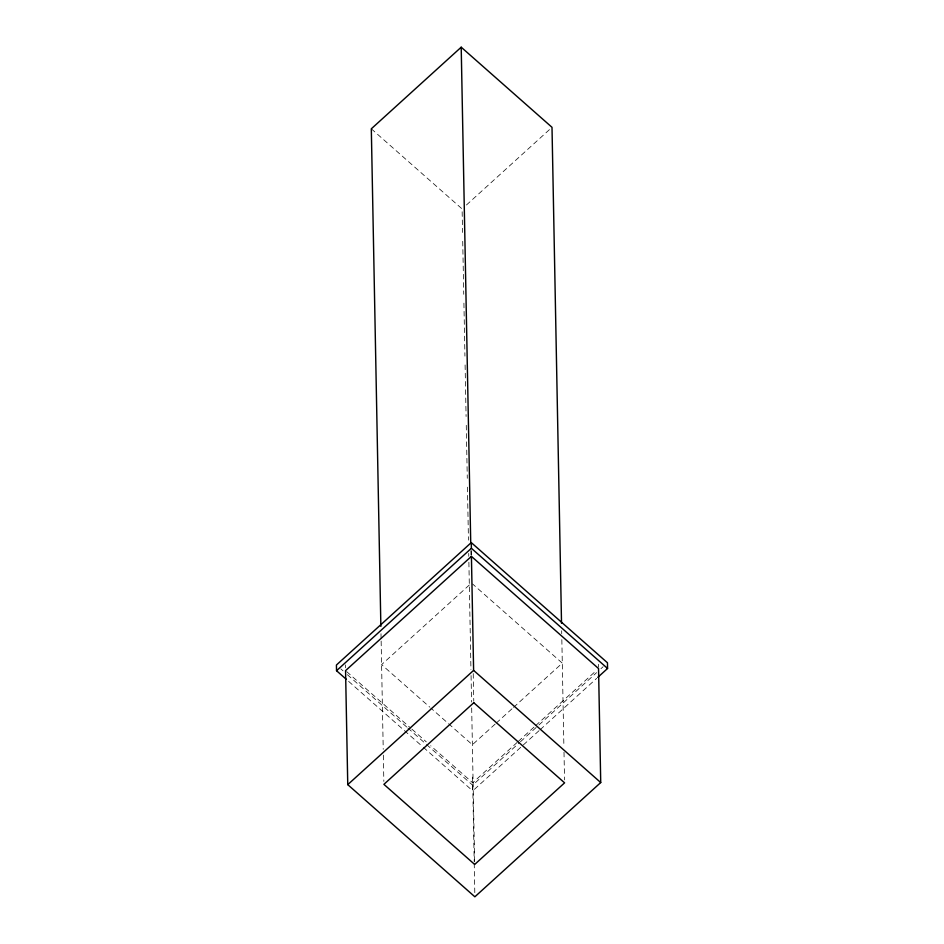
<?xml version="1.0" encoding="UTF-8"?>
<svg xmlns="http://www.w3.org/2000/svg" width="944" height="944" viewBox="0 0 944 944"><rect width="100%" height="100%" fill="white"/><g stroke="black" fill="none" stroke-linecap="round" stroke-linejoin="round"><path stroke-width="0.71" stroke-dasharray="4.72 3.54" d="M466.442 204.99L549.833 129.281M469.333 584.997L381.6 664.635L429.732 707.103M495.14 724.107L472.389 744.745L430.83 708.071M496.225 723.116L512.474 708.366M513.548 707.386L562.294 663.148L472.59 583.994M517.17 742.409L472.684 782.788L430.676 745.736M518.256 741.429L534.528 726.656M535.614 725.665L596.372 670.511M539.059 730.668L472.732 790.883L472.614 785.184L519.377 742.727M520.463 741.748L537.868 725.948M538.953 724.957L596.596 672.647M600.939 668.694L603.122 666.724M540.157 729.677L596.702 678.347M371.311 128.809L462.1 208.919L462.56 232.472M346.672 671.609L410.782 728.178M411.891 729.157L426.263 741.831M340.819 668.883L343.014 670.83M347.404 674.7L406.722 727.033M407.82 728.001L425.39 743.506M426.487 744.474L472.614 785.184M348.619 681.367L422.204 746.303M423.301 747.27L472.732 790.883M598.461 664.269L598.52 667.125M561.668 630.757L561.727 633.707M561.845 639.595L563.887 746.35M564.005 752.191L564.536 779.933M471.316 550.682L471.398 554.966M470.879 550.647L470.962 555.06M473.239 673.544L473.77 701.274M462.725 241.298L463.74 294.304M463.917 303.13L464.932 356.124M465.097 364.962L466.088 416.481M466.265 425.307L467.28 478.301M467.445 487.139L468.46 540.133M468.72 553.385L468.779 556.323M468.885 562.211L470.95 669.674M471.068 675.562L471.575 702.065M471.681 707.953L474.631 861.542M472.578 777.089L474.195 861.719M474.23 863.182L474.82 893.874M380.998 633.719L381.116 639.607M381.14 641.082L383.229 749.312M383.335 755.153L383.842 781.42M345.457 664.93L345.516 667.786"/><path stroke-width="1.42" d="M561.527 623.394L552.004 127.31L461.203 47.2L371.311 128.809L380.869 626.368M597.788 677.355L607.57 668.47L607.464 662.771L471.268 542.599L336.43 665.013L336.536 670.712L346.424 679.432M336.536 670.712L471.386 548.299L471.268 542.599M471.422 556.382L345.563 670.641L347.758 784.641L474.867 896.8L600.726 782.552L598.543 668.541L471.422 556.382L473.617 670.393L600.726 782.552M347.758 784.641L473.617 670.393M471.386 548.299L607.57 668.47M461.203 47.2L470.737 543.284M473.794 702.737L383.901 784.346L474.69 864.456L564.595 782.847L473.794 702.737"/></g></svg>
